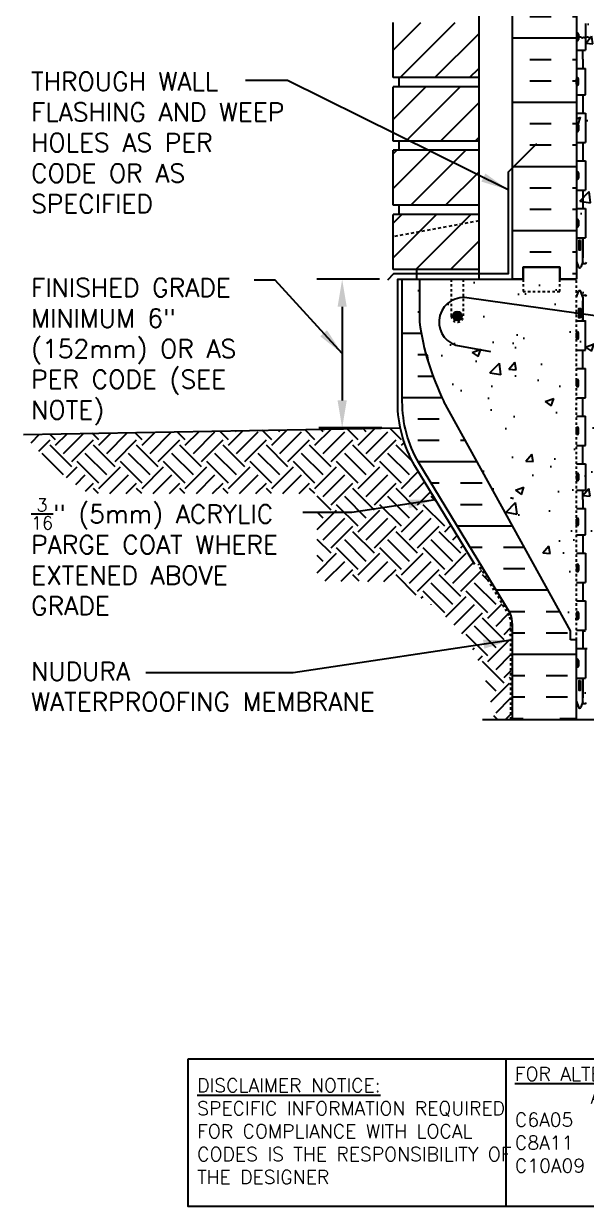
# Model space of a CAD drawing. Header units: inches. Extents: x 142.7 to 205, y -65.8 to 13.3.
# Drawn here: x 142.69 to 165.69, y -65.75 to -17.39 of the extents above; entities that cross this region are included whole.
import ezdxf

# ---------------------------------------------------------------- set-up
doc = ezdxf.new("R2010")
doc.units = ezdxf.units.IN
doc.header["$LTSCALE"] = 0.5
doc.header["$MEASUREMENT"] = 0
for name, pattern in [('DASHED2', [0.375, 0.25, -0.125]), ('DASHEDX2', [1.5, 1, -0.5]), ('HIDDEN2', [0.1875, 0.125, -0.0625])]:
    doc.linetypes.add(name, pattern=pattern)
for name, color, linetype in [('HATCH', 12, 'Continuous'), ('Hidden2', 12, 'HIDDEN2'), ('line25', 2, 'Continuous'), ('LINE3', 3, 'Continuous'), ('LINE50', 5, 'Continuous'), ('LINE9', 9, 'Continuous'), ('TEXT', 4, 'Continuous'), ('Web_Edge', 9, 'Continuous')]:
    doc.layers.add(name, color=color, linetype=linetype)
doc.styles.add('DIM', font='romans.shx', dxfattribs={"width": 0.7})
doc.styles.add('ROMANS', font='romans.shx', dxfattribs={"height": 1.125})
doc.styles.get("Standard").update_dxf_attribs({"font": 'romans.shx', "height": 1.125})
doc.dimstyles.new('ext_12', dxfattribs={"dimscale": 12, "dimtxt": 0.09375, "dimasz": 0.09375, "dimexe": 0.09375, "dimexo": 0.0625, "dimgap": 0.0625, "dimtad": 1, "dimdec": 1, "dimzin": 3, "dimdsep": 46, "dimlunit": 4, "dimtxsty": 'DIM', "dimcen": 0.09, "dimdle": 0.09375, "dimclrt": 4, "dimadec": 0, "dimazin": 0, "dimtfac": 1, "dimtdec": 1, "dimtmove": 2, "dimatfit": 3, "dimfxl": 0, "dimfrac": 2, "dimtolj": 1, "dimtzin": 0, "dimarcsym": 0})

msp = doc.modelspace()

# ---------------------------------------------------------------- hatches: boundary and pattern name
at = {"layer": 'HATCH'}
h = msp.add_hatch(dxfattribs=at)
h.set_pattern_fill('AR-CONC', color=256, scale=0.5, style=0)
edge = h.paths.add_edge_path()
edge.add_line((177.294, -9.842), (177.294, 8.158))
edge.add_line((177.294, 8.158), (170.106, 8.158))
edge.add_line((170.106, 8.158), (169.106, 7.158))
edge.add_line((169.106, 7.158), (169.106, 8.158))
edge.add_line((169.106, 8.158), (169.106, 9.158))
edge.add_line((169.106, 9.158), (168.106, 8.158))
edge.add_line((168.106, 8.158), (165.294, 8.158))
edge.add_line((165.294, 8.158), (165.294, -9.842))
edge.add_line((165.294, -9.842), (165.294, -17.977))
edge.add_spline(control_points=[(165.294, -17.977), (165.419, -18.041), (165.617, -18.142), (165.874, -17.856), (166.226, -18.15), (166.593, -17.878), (166.847, -18.15), (167.106, -17.956), (167.354, -18.167), (167.552, -18.027), (167.735, -18.011), (167.824, -18.135), (167.962, -18.172), (168.065, -18.048), (168.193, -17.998), (168.31, -17.963), (168.372, -17.987), (168.406, -18.029), (168.422, -18.084), (168.493, -18.11), (168.589, -18.134), (168.739, -18.142), (168.862, -18.067), (168.971, -18.059), (169.039, -18.047), (169.121, -18.063), (169.217, -18.109), (169.301, -18.147), (169.393, -18.153), (169.427, -18.063), (169.53, -18.045), (169.597, -17.984), (169.677, -17.992), (169.767, -17.989), (169.871, -17.993), (169.952, -18.031), (170.069, -18.095), (170.234, -18.108), (170.386, -18.041), (170.519, -17.965), (170.656, -17.947), (170.78, -17.941), (170.87, -17.968), (170.922, -18.054), (171.03, -18.121), (171.153, -18.158), (171.251, -18.149), (171.294, -18.145)], knot_values=[0, 0, 0, 0, 0.36882, 0.580962, 0.956064, 1.413946, 1.635694, 1.852394, 2.204033, 2.360582, 2.542219, 2.677797, 2.79395, 2.907785, 3.117226, 3.20968, 3.262351, 3.303115, 3.370216, 3.421138, 3.515057, 3.674522, 3.85319, 3.927977, 3.999794, 4.060692, 4.173001, 4.317056, 4.339836, 4.436406, 4.53825, 4.640095, 4.685656, 4.773056, 4.912503, 4.988734, 5.039656, 5.313971, 5.43662, 5.538465, 5.77077, 5.839112, 5.911139, 6.039898, 6.121993, 6.287819, 6.41534, 6.41534, 6.41534, 6.41534], degree=3, periodic=0)
edge.add_spline(control_points=[(171.294, -18.145), (171.336, -18.149), (171.434, -18.158), (171.558, -18.121), (171.666, -18.054), (171.717, -17.968), (171.807, -17.941), (171.931, -17.947), (172.068, -17.965), (172.201, -18.041), (172.354, -18.108), (172.518, -18.095), (172.636, -18.031), (172.717, -17.993), (172.821, -17.989), (172.91, -17.992), (172.991, -17.984), (173.058, -18.045), (173.161, -18.063), (173.194, -18.153), (173.253, -18.149), (173.277, -18.144), (173.294, -18.139)], knot_values=[4.266465, 4.266465, 4.266465, 4.266465, 4.393986, 4.559812, 4.641907, 4.770665, 4.842693, 4.911035, 5.14334, 5.245184, 5.367834, 5.642148, 5.693071, 5.769302, 5.908749, 5.996148, 6.04171, 6.143555, 6.245399, 6.341968, 6.364749, 6.41534, 6.41534, 6.41534, 6.41534], degree=3, periodic=0)
edge.add_spline(control_points=[(173.294, -18.139), (173.31, -18.144), (173.334, -18.149), (173.393, -18.153), (173.427, -18.063), (173.53, -18.045), (173.597, -17.984), (173.677, -17.992), (173.767, -17.989), (173.871, -17.993), (173.952, -18.031), (174.069, -18.095), (174.234, -18.108), (174.386, -18.041), (174.519, -17.965), (174.656, -17.947), (174.78, -17.941), (174.87, -17.968), (174.922, -18.054), (175.03, -18.121), (175.153, -18.158), (175.251, -18.149), (175.294, -18.145)], knot_values=[4.266465, 4.266465, 4.266465, 4.266465, 4.317056, 4.339836, 4.436406, 4.53825, 4.640095, 4.685656, 4.773056, 4.912503, 4.988734, 5.039656, 5.313971, 5.43662, 5.538465, 5.77077, 5.839112, 5.911139, 6.039898, 6.121993, 6.287819, 6.41534, 6.41534, 6.41534, 6.41534], degree=3, periodic=0)
edge.add_spline(control_points=[(175.294, -18.145), (175.336, -18.149), (175.434, -18.158), (175.558, -18.121), (175.666, -18.054), (175.717, -17.968), (175.807, -17.941), (175.931, -17.947), (176.068, -17.965), (176.201, -18.041), (176.354, -18.108), (176.518, -18.095), (176.636, -18.031), (176.717, -17.993), (176.821, -17.989), (176.91, -17.992), (176.991, -17.984), (177.058, -18.045), (177.161, -18.063), (177.194, -18.153), (177.253, -18.149), (177.277, -18.144), (177.294, -18.139)], knot_values=[4.266465, 4.266465, 4.266465, 4.266465, 4.393986, 4.559812, 4.641907, 4.770665, 4.842693, 4.911035, 5.14334, 5.245184, 5.367834, 5.642148, 5.693071, 5.769302, 5.908749, 5.996148, 6.04171, 6.143555, 6.245399, 6.341968, 6.364749, 6.41534, 6.41534, 6.41534, 6.41534], degree=3, periodic=0)
edge.add_line((177.294, -18.139), (177.294, -9.842))
h = msp.add_hatch(dxfattribs=at)
h.set_pattern_fill('ANSI31', color=256, scale=8, style=0)
h.set_pattern_definition([(45, (151.4923, -58.7168), (-0.707107, 0.707107), [])])
h.paths.add_polyline_path([(161.294, -25.192), (157.794, -25.192), (157.794, -27.442), (161.294, -27.442)])
h.paths.add_polyline_path([(161.294, -22.567), (157.794, -22.567), (157.794, -24.817), (161.294, -24.817)])
h.paths.add_polyline_path([(161.294, -19.972), (157.794, -19.972), (157.794, -22.192), (161.294, -22.192)])
h.paths.add_polyline_path([(161.294, -17.347), (157.794, -17.347), (157.794, -19.597), (161.294, -19.597)])
h.paths.add_polyline_path([(161.294, -14.747), (159.669, -14.747), (159.669, -14.722), (157.794, -14.722), (157.794, -16.972), (161.294, -16.972)])
h.paths.add_polyline_path([(161.294, -12.097), (157.794, -12.097), (157.794, -14.347), (161.294, -14.347)])
h.paths.add_polyline_path([(161.294, -9.472), (157.794, -9.472), (157.794, -11.722), (161.294, -11.722)])
h.paths.add_polyline_path([(161.294, -6.847), (157.794, -6.847), (157.794, -9.097), (161.294, -9.097)])
h.paths.add_polyline_path([(161.294, -4.247), (159.669, -4.247), (159.669, -4.222), (157.794, -4.222), (157.794, -6.472), (161.294, -6.472)])
h.paths.add_polyline_path([(161.294, -1.626), (157.794, -1.626), (157.794, -3.847), (161.294, -3.847)])
h.paths.add_polyline_path([(161.294, 0.999), (157.794, 0.999), (157.794, -1.251), (161.294, -1.251)])
h.paths.add_polyline_path([(161.294, 3.624), (157.794, 3.624), (157.794, 1.374), (161.294, 1.374)])
h.paths.add_polyline_path([(161.294, 6.224), (159.669, 6.224), (159.669, 6.249), (157.794, 6.249), (157.794, 3.999), (161.294, 3.999)])
h.paths.add_polyline_path([(161.294, 8.158), (157.794, 8.158), (157.794, 6.624), (161.294, 6.624)])
h = msp.add_hatch(dxfattribs=at)
h.set_pattern_fill('INSUL', color=256, scale=7, style=0)
h.set_pattern_definition([(0, (-2760.868, -424.8515), (0, 2.625), []), (0, (-2760.868, -423.9765), (0, 2.625), [0.875, -0.875]), (0, (-2760.868, -423.1015), (0, 2.625), [0.875, -0.875])])
h.paths.add_polyline_path([(162.669, -27.842), (163.106, -27.842), (163.106, -27.342), (164.606, -27.342), (164.606, -27.842), (165.294, -27.842), (165.294, -9.842), (164.606, -9.842), (164.606, -9.342), (163.106, -9.342), (163.106, -9.842), (162.669, -9.842)])
h = msp.add_hatch(dxfattribs=at)
h.set_pattern_fill('AR-CONC', color=256, scale=0.5, style=0)
edge = h.paths.add_edge_path()
edge.add_line((177.294, -23.842), (174.79, -23.842))
edge.add_arc((174.79, -23.342), 0.5, 180, 270, ccw=False)
edge.add_line((174.29, -23.342), (174.29, -21.842))
edge.add_line((174.29, -21.842), (174.79, -21.842))
edge.add_line((174.79, -21.842), (174.79, -23.242))
edge.add_arc((174.89, -23.242), 0.1, 180, 270)
edge.add_line((174.89, -23.342), (177.294, -23.342))
edge.add_line((177.294, -23.342), (177.294, -18.967))
edge.add_line((177.294, -18.967), (177.294, -18.139))
edge.add_spline(control_points=[(177.294, -18.139), (177.277, -18.144), (177.253, -18.149), (177.194, -18.153), (177.161, -18.063), (177.058, -18.045), (176.991, -17.984), (176.91, -17.992), (176.821, -17.989), (176.717, -17.993), (176.636, -18.031), (176.518, -18.095), (176.354, -18.108), (176.201, -18.041), (176.068, -17.965), (175.931, -17.947), (175.807, -17.941), (175.717, -17.968), (175.666, -18.054), (175.558, -18.121), (175.434, -18.158), (175.336, -18.149), (175.294, -18.145)], knot_values=[4.266465, 4.266465, 4.266465, 4.266465, 4.317056, 4.339836, 4.436406, 4.53825, 4.640095, 4.685656, 4.773056, 4.912503, 4.988734, 5.039656, 5.313971, 5.43662, 5.538465, 5.77077, 5.839112, 5.911139, 6.039898, 6.121993, 6.287819, 6.41534, 6.41534, 6.41534, 6.41534], degree=3, periodic=0)
edge.add_spline(control_points=[(175.294, -18.145), (175.251, -18.149), (175.153, -18.158), (175.03, -18.121), (174.922, -18.054), (174.87, -17.968), (174.78, -17.941), (174.656, -17.947), (174.519, -17.965), (174.386, -18.041), (174.234, -18.108), (174.069, -18.095), (173.952, -18.031), (173.871, -17.993), (173.767, -17.989), (173.677, -17.992), (173.597, -17.984), (173.53, -18.045), (173.427, -18.063), (173.393, -18.153), (173.334, -18.149), (173.31, -18.144), (173.294, -18.139)], knot_values=[4.266465, 4.266465, 4.266465, 4.266465, 4.393986, 4.559812, 4.641907, 4.770665, 4.842693, 4.911035, 5.14334, 5.245184, 5.367834, 5.642148, 5.693071, 5.769302, 5.908749, 5.996148, 6.04171, 6.143555, 6.245399, 6.341968, 6.364749, 6.41534, 6.41534, 6.41534, 6.41534], degree=3, periodic=0)
edge.add_spline(control_points=[(173.294, -18.139), (173.277, -18.144), (173.253, -18.149), (173.194, -18.153), (173.161, -18.063), (173.058, -18.045), (172.991, -17.984), (172.91, -17.992), (172.821, -17.989), (172.717, -17.993), (172.636, -18.031), (172.518, -18.095), (172.354, -18.108), (172.201, -18.041), (172.068, -17.965), (171.931, -17.947), (171.807, -17.941), (171.717, -17.968), (171.666, -18.054), (171.558, -18.121), (171.434, -18.158), (171.336, -18.149), (171.294, -18.145)], knot_values=[4.266465, 4.266465, 4.266465, 4.266465, 4.317056, 4.339836, 4.436406, 4.53825, 4.640095, 4.685656, 4.773056, 4.912503, 4.988734, 5.039656, 5.313971, 5.43662, 5.538465, 5.77077, 5.839112, 5.911139, 6.039898, 6.121993, 6.287819, 6.41534, 6.41534, 6.41534, 6.41534], degree=3, periodic=0)
edge.add_spline(control_points=[(171.294, -18.145), (171.251, -18.149), (171.153, -18.158), (171.03, -18.121), (170.922, -18.054), (170.87, -17.968), (170.78, -17.941), (170.656, -17.947), (170.519, -17.965), (170.386, -18.041), (170.234, -18.108), (170.069, -18.095), (169.952, -18.031), (169.871, -17.993), (169.767, -17.989), (169.677, -17.992), (169.597, -17.984), (169.53, -18.045), (169.427, -18.063), (169.393, -18.153), (169.301, -18.147), (169.217, -18.109), (169.121, -18.063), (169.039, -18.047), (168.971, -18.059), (168.862, -18.067), (168.739, -18.142), (168.589, -18.134), (168.493, -18.11), (168.422, -18.084), (168.406, -18.029), (168.372, -17.987), (168.31, -17.963), (168.193, -17.998), (168.065, -18.048), (167.962, -18.172), (167.824, -18.135), (167.735, -18.011), (167.552, -18.027), (167.354, -18.167), (167.106, -17.956), (166.847, -18.15), (166.593, -17.878), (166.226, -18.15), (165.874, -17.856), (165.617, -18.142), (165.419, -18.041), (165.294, -17.977)], knot_values=[0, 0, 0, 0, 0.127521, 0.293347, 0.375442, 0.5042, 0.576228, 0.64457, 0.876875, 0.97872, 1.101369, 1.375684, 1.426606, 1.502837, 1.642284, 1.729684, 1.775245, 1.87709, 1.978934, 2.075503, 2.098284, 2.242339, 2.354648, 2.415546, 2.487363, 2.56215, 2.740817, 2.900283, 2.994201, 3.045124, 3.112225, 3.152989, 3.20566, 3.298114, 3.507555, 3.62139, 3.737542, 3.87312, 4.054757, 4.211307, 4.562946, 4.779646, 5.001394, 5.459275, 5.834378, 6.04652, 6.41534, 6.41534, 6.41534, 6.41534], degree=3, periodic=0)
edge.add_line((165.294, -17.977), (165.294, -27.842))
edge.add_line((165.294, -27.842), (165.294, -42.592))
edge.add_line((165.294, -42.592), (165.294, -45.842))
edge.add_line((165.294, -45.842), (170.203, -45.842))
edge.add_line((170.203, -45.842), (171.203, -44.842))
edge.add_line((171.203, -44.842), (171.203, -45.842))
edge.add_line((171.203, -45.842), (171.203, -46.842))
edge.add_line((171.203, -46.842), (172.203, -45.842))
edge.add_line((172.203, -45.842), (177.294, -45.842))
edge.add_line((177.294, -45.842), (177.294, -33.467))
edge.add_line((177.294, -33.467), (177.294, -29.092))
edge.add_line((177.294, -29.092), (174.89, -29.092))
edge.add_arc((174.89, -29.192), 0.1, 90, 180)
edge.add_line((174.79, -29.192), (174.79, -30.592))
edge.add_line((174.79, -30.592), (174.29, -30.592))
edge.add_line((174.29, -30.592), (174.29, -29.092))
edge.add_arc((174.79, -29.092), 0.5, 90, 180, ccw=False)
edge.add_line((174.79, -28.592), (177.294, -28.592))
edge.add_line((177.294, -28.592), (177.294, -23.842))
h = msp.add_hatch(dxfattribs=at)
h.set_pattern_fill('INSUL', color=256, scale=7, style=0)
h.set_pattern_definition([(0, (-2837.197, -468.4243), (0, 2.625), []), (0, (-2837.197, -467.5493), (0, 2.625), [0.875, -0.875]), (0, (-2837.197, -466.6743), (0, 2.625), [0.875, -0.875])])
h.paths.add_polyline_path([(159.869, -32.842, -0.079579), (158.869, -29.592), (158.869, -27.842), (158.169, -27.842), (158.169, -32.842, 0.131652), (158.839, -35.342), (162.577, -41.492, -0.10438), (162.669, -41.967), (162.669, -45.842), (163.106, -45.842), (163.106, -45.342), (164.606, -45.342), (164.606, -45.842), (165.294, -45.842), (165.294, -42.592), (165.044, -42.592), (165.044, -42.217)])
h = msp.add_hatch(dxfattribs=at)
h.set_pattern_fill('AR-CONC', color=256, scale=0.5, style=0)
h.set_pattern_definition([(50, (-2837.197, -468.4243), (3.586301, -0.3137607), [0.375, -4.125]), (355, (-2837.197, -468.4243), (-0.6937567, 3.7609607), [0.3, -3.3]), (100.4514, (-2836.8982, -468.4504), (2.892547, 3.4471977), [0.318701, -3.5057106]), (46.1842, (-2837.197, -467.4243), (5.336205, -0.827595), [0.5625, -6.1875]), (96.6356, (-2836.7524, -467.493), (4.6733135, 4.870589), [0.478051, -5.258565]), (351.1842, (-2837.197, -467.4243), (4.67331, 4.870593), [0.45, -4.95]), (21, (-2836.697, -467.6743), (2.9845353, -2.0130945), [0.375, -4.125]), (326, (-2836.697, -467.6743), (1.2165767, 3.6257502), [0.3, -3.3]), (71.4514, (-2836.4484, -467.842), (4.201113, 1.6126525), [0.318701, -3.5057106]), (37.5, (-2837.1971, -468.4243), (0.0607993, 1.66446927), [0, -3.26, 0, -3.35, 0, -3.3125]), (7.5, (-2837.1971, -468.4243), (1.3153477, 1.9720586), [0, -1.91, 0, -3.185, 0, -1.2625]), (327.5, (-2838.3121, -468.4243), (2.6691122, -0.11277436), [0, -1.25, 0, -3.9, 0, -5.175]), (317.5, (-2838.812, -468.4243), (2.9159308, 0.500525), [0, -1.625, 0, -2.59, 0, -3.675])])
h.paths.add_polyline_path([(165.044, -42.217), (165.044, -42.592), (165.294, -42.592), (165.294, -27.842), (160.669, -27.842), (160.669, -29.342, -1), (160.169, -29.342), (160.169, -27.842), (158.869, -27.842), (158.869, -29.592, 0.079579), (159.869, -32.842)])
h = msp.add_hatch(dxfattribs=at)
h.set_pattern_fill('EARTH', color=256, scale=5, angle=45, style=0)
h.set_pattern_definition([(45, (75.7109, 3.5981), (1e-16, 1.767767), [1.25, -1.25]), (45, (75.3795, 3.9295), (1e-16, 1.767767), [1.25, -1.25]), (45, (75.048, 4.261), (1e-16, 1.767767), [1.25, -1.25]), (135, (75.048, 4.482), (-1.767767, 2e-16), [1.25, -1.25]), (135, (75.3795, 4.8134), (-1.767767, 2e-16), [1.25, -1.25]), (135, (75.7109, 5.1449), (-1.767767, 2e-16), [1.25, -1.25])])
edge = h.paths.add_edge_path()
edge.add_line((154.69, -36.605), (154.69, -40.176))
edge.add_line((154.69, -40.176), (157.68, -40.207))
edge.add_line((157.68, -40.207), (157.767, -40.247))
edge.add_line((157.767, -40.247), (157.853, -40.288))
edge.add_line((157.853, -40.288), (157.939, -40.329))
edge.add_line((157.939, -40.329), (158.024, -40.37))
edge.add_line((158.024, -40.37), (158.108, -40.412))
edge.add_line((158.108, -40.412), (158.191, -40.455))
edge.add_line((158.191, -40.455), (158.274, -40.498))
edge.add_line((158.274, -40.498), (158.357, -40.542))
edge.add_line((158.357, -40.542), (158.438, -40.586))
edge.add_line((158.438, -40.586), (158.519, -40.631))
edge.add_line((158.519, -40.631), (158.6, -40.677))
edge.add_line((158.6, -40.677), (158.679, -40.723))
edge.add_line((158.679, -40.723), (158.758, -40.77))
edge.add_line((158.758, -40.77), (158.836, -40.818))
edge.add_line((158.836, -40.818), (158.914, -40.866))
edge.add_line((158.914, -40.866), (158.99, -40.914))
edge.add_line((158.99, -40.914), (159.066, -40.964))
edge.add_line((159.066, -40.964), (159.141, -41.014))
edge.add_line((159.141, -41.014), (159.215, -41.064))
edge.add_line((159.215, -41.064), (159.289, -41.116))
edge.add_line((159.289, -41.116), (159.361, -41.168))
edge.add_line((159.361, -41.168), (159.433, -41.22))
edge.add_line((159.433, -41.22), (159.504, -41.273))
edge.add_line((159.504, -41.273), (159.574, -41.327))
edge.add_line((159.574, -41.327), (159.644, -41.382))
edge.add_line((159.644, -41.382), (159.712, -41.438))
edge.add_line((159.712, -41.438), (159.779, -41.494))
edge.add_line((159.779, -41.494), (159.846, -41.55))
edge.add_line((159.846, -41.55), (159.912, -41.608))
edge.add_line((159.912, -41.608), (159.976, -41.666))
edge.add_line((159.976, -41.666), (160.04, -41.725))
edge.add_line((160.04, -41.725), (160.103, -41.785))
edge.add_line((160.103, -41.785), (160.165, -41.845))
edge.add_line((160.165, -41.845), (160.225, -41.907))
edge.add_line((160.225, -41.907), (160.285, -41.969))
edge.add_line((160.285, -41.969), (160.344, -42.031))
edge.add_line((160.344, -42.031), (160.402, -42.095))
edge.add_line((160.402, -42.095), (160.459, -42.159))
edge.add_line((160.459, -42.159), (160.515, -42.224))
edge.add_line((160.515, -42.224), (160.569, -42.29))
edge.add_line((160.569, -42.29), (160.623, -42.357))
edge.add_line((160.623, -42.357), (160.676, -42.424))
edge.add_line((160.676, -42.424), (160.727, -42.493))
edge.add_line((160.727, -42.493), (160.777, -42.562))
edge.add_line((160.777, -42.562), (160.827, -42.632))
edge.add_line((160.827, -42.632), (160.875, -42.703))
edge.add_line((160.875, -42.703), (160.922, -42.774))
edge.add_line((160.922, -42.774), (160.968, -42.847))
edge.add_line((160.968, -42.847), (161.012, -42.92))
edge.add_line((161.012, -42.92), (161.056, -42.994))
edge.add_line((161.056, -42.994), (161.098, -43.069))
edge.add_line((161.098, -43.069), (161.139, -43.145))
edge.add_line((161.139, -43.145), (161.179, -43.222))
edge.add_line((161.179, -43.222), (161.218, -43.3))
edge.add_line((161.218, -43.3), (161.255, -43.378))
edge.add_line((161.255, -43.378), (161.291, -43.458))
edge.add_line((161.291, -43.458), (161.326, -43.538))
edge.add_line((161.326, -43.538), (161.36, -43.62))
edge.add_line((161.36, -43.62), (161.392, -43.702))
edge.add_line((161.392, -43.702), (161.423, -43.785))
edge.add_line((161.423, -43.785), (161.454, -43.868))
edge.add_line((161.454, -43.868), (161.483, -43.953))
edge.add_line((161.483, -43.953), (161.511, -44.038))
edge.add_line((161.511, -44.038), (161.538, -44.124))
edge.add_line((161.538, -44.124), (161.564, -44.211))
edge.add_line((161.564, -44.211), (161.59, -44.298))
edge.add_line((161.59, -44.298), (161.614, -44.386))
edge.add_line((161.614, -44.386), (161.638, -44.474))
edge.add_line((161.638, -44.474), (161.661, -44.563))
edge.add_line((161.661, -44.563), (161.684, -44.652))
edge.add_line((161.684, -44.652), (161.706, -44.742))
edge.add_line((161.706, -44.742), (161.727, -44.832))
edge.add_line((161.727, -44.832), (161.748, -44.923))
edge.add_line((161.748, -44.923), (161.768, -45.014))
edge.add_line((161.768, -45.014), (161.788, -45.105))
edge.add_line((161.788, -45.105), (161.807, -45.197))
edge.add_line((161.807, -45.197), (161.826, -45.288))
edge.add_line((161.826, -45.288), (161.845, -45.38))
edge.add_line((161.845, -45.38), (161.864, -45.472))
edge.add_line((161.864, -45.472), (161.882, -45.565))
edge.add_line((161.882, -45.565), (161.9, -45.657))
edge.add_line((161.9, -45.657), (161.918, -45.75))
edge.add_line((161.918, -45.75), (161.937, -45.842))
edge.add_line((161.937, -45.842), (162.608, -45.842))
edge.add_line((162.608, -45.842), (162.608, -41.959))
edge.add_arc((161.656, -41.942), 0.952, 358.9548, 381.9741)
edge.add_line((162.539, -41.586), (161.271, -39.5))
edge.add_line((161.271, -39.5), (161.128, -39.5))
edge.add_line((161.128, -39.5), (158.677, -35.467))
edge.add_arc((163.169, -32.872), 5.188, 191.6439, 210.0236, ccw=False)
edge.add_line((158.088, -33.919), (142.688, -34.188))
edge.add_line((142.688, -34.188), (142.75, -34.257))
edge.add_line((142.75, -34.257), (142.813, -34.326))
edge.add_line((142.813, -34.326), (142.875, -34.395))
edge.add_line((142.875, -34.395), (142.937, -34.464))
edge.add_line((142.937, -34.464), (143, -34.533))
edge.add_line((143, -34.533), (143.063, -34.602))
edge.add_line((143.063, -34.602), (143.125, -34.671))
edge.add_line((143.125, -34.671), (143.188, -34.739))
edge.add_line((143.188, -34.739), (143.251, -34.807))
edge.add_line((143.251, -34.807), (143.314, -34.875))
edge.add_line((143.314, -34.875), (143.378, -34.942))
edge.add_line((143.378, -34.942), (143.441, -35.009))
edge.add_line((143.441, -35.009), (143.505, -35.076))
edge.add_line((143.505, -35.076), (143.569, -35.142))
edge.add_line((143.569, -35.142), (143.633, -35.207))
edge.add_line((143.633, -35.207), (143.698, -35.272))
edge.add_line((143.698, -35.272), (143.763, -35.337))
edge.add_line((143.763, -35.337), (143.828, -35.401))
edge.add_line((143.828, -35.401), (143.894, -35.464))
edge.add_line((143.894, -35.464), (143.959, -35.527))
edge.add_line((143.959, -35.527), (144.026, -35.589))
edge.add_line((144.026, -35.589), (144.092, -35.65))
edge.add_line((144.092, -35.65), (144.159, -35.71))
edge.add_line((144.159, -35.71), (144.227, -35.77))
edge.add_line((144.227, -35.77), (144.295, -35.829))
edge.add_line((144.295, -35.829), (144.363, -35.887))
edge.add_line((144.363, -35.887), (144.432, -35.944))
edge.add_line((144.432, -35.944), (144.501, -36))
edge.add_line((144.501, -36), (144.571, -36.055))
edge.add_line((144.571, -36.055), (144.641, -36.109))
edge.add_line((144.641, -36.109), (144.712, -36.162))
edge.add_line((144.712, -36.162), (144.784, -36.214))
edge.add_line((144.784, -36.214), (144.855, -36.266))
edge.add_line((144.855, -36.266), (144.928, -36.316))
edge.add_line((144.928, -36.316), (145.001, -36.366))
edge.add_line((145.001, -36.366), (145.074, -36.414))
edge.add_line((145.074, -36.414), (145.148, -36.462))
edge.add_line((145.148, -36.462), (145.222, -36.509))
edge.add_line((145.222, -36.509), (145.297, -36.555))
edge.add_line((145.297, -36.555), (145.372, -36.6))
edge.add_line((145.372, -36.6), (145.38, -36.605))
edge.add_line((145.38, -36.605), (154.69, -36.605))
at = {"layer": 'LINE3'}
msp.add_hatch(color=256, dxfattribs=at).paths.add_polyline_path([(160.231, -29.342, 1), (160.606, -29.342, 1)])

# ---------------------------------------------------------------- linework, layer by layer
at = {"layer": 'HATCH'}
msp.add_lwpolyline([(165.294, -17.977, -0.520567), (165.525, -17.977, -0.520567), (165.645, -17.977, -0.520567), (165.829, -17.977, -0.520567)], format="xyb", dxfattribs=at)
at = {"layer": 'Hidden2', "color": 9}
for p, q in [((158.869, -27.842), (160.169, -27.842)), ((160.669, -27.842), (162.669, -27.842))]:
    msp.add_line(p, q, dxfattribs=at)
at = {"layer": 'Hidden2'}
for p, q in [((158.869, -27.842), (160.169, -27.842)), ((160.169, -27.842), (160.169, -29.342)), ((160.669, -27.842), (162.669, -27.842)), ((160.669, -29.342), (160.669, -27.842)), ((165.294, -42.592), (165.294, -27.842)), ((165.294, -42.592), (165.294, -27.842))]:
    msp.add_line(p, q, dxfattribs=at)
msp.add_lwpolyline([(162.669, -27.842), (163.106, -27.842), (163.106, -27.342), (164.606, -27.342), (164.606, -27.842), (165.294, -27.842)], dxfattribs=at)
msp.add_arc((160.419, -29.342), 0.25, 180, 0, dxfattribs=at)
at = {"layer": 'line25'}
for p, q in [((161.294, -4.222), (161.294, -27.817)), ((165.294, -9.842), (165.294, -27.842)), ((157.794, -19.597), (157.794, -17.347)), ((165.659, -17.387), (165.659, -18.467)), ((165.294, -17.817), (165.294, -18.037)), ((165.294, -17.872), (165.294, -17.872)), ((165.334, -17.777), (165.334, -17.777)), ((165.374, -17.817), (165.374, -18.037)), ((165.294, -17.982), (165.294, -17.982)), ((165.334, -18.077), (165.334, -18.077)), ((165.294, -18.467), (165.659, -18.467)), ((165.294, -19.217), (165.659, -19.217)), ((165.659, -20.297), (165.659, -19.217)), ((161.294, -19.597), (157.794, -19.597)), ((158.044, -19.972), (158.044, -19.597)), ((165.294, -19.867), (165.294, -19.647)), ((165.294, -19.702), (165.294, -19.702)), ((165.294, -19.812), (165.294, -19.812)), ((165.334, -19.607), (165.334, -19.607)), ((165.374, -19.867), (165.374, -19.647)), ((161.294, -19.972), (157.794, -19.972)), ((157.794, -22.192), (157.794, -19.972)), ((165.294, -20.297), (165.659, -20.297)), ((165.334, -19.907), (165.334, -19.907)), ((165.294, -21.047), (165.659, -21.047)), ((165.659, -21.047), (165.659, -22.247)), ((165.294, -21.537), (165.294, -21.757)), ((165.294, -21.592), (165.294, -21.592)), ((165.294, -21.702), (165.294, -21.702)), ((165.334, -21.497), (165.334, -21.497)), ((165.374, -21.537), (165.374, -21.757)), ((161.294, -22.192), (157.794, -22.192)), ((158.044, -22.567), (158.044, -22.192)), ((165.294, -22.247), (165.659, -22.247)), ((165.334, -21.797), (165.334, -21.797)), ((161.294, -22.567), (157.794, -22.567)), ((157.794, -24.817), (157.794, -22.567)), ((165.294, -22.997), (165.659, -22.997)), ((165.659, -22.997), (165.659, -24.197)), ((165.294, -23.487), (165.294, -23.707)), ((165.294, -23.542), (165.294, -23.542)), ((165.294, -23.652), (165.294, -23.652)), ((165.374, -23.487), (165.374, -23.707)), ((165.334, -23.747), (165.334, -23.747)), ((165.294, -24.197), (165.659, -24.197)), ((161.294, -24.817), (157.794, -24.817)), ((158.044, -25.192), (158.044, -24.817)), ((165.294, -24.947), (165.659, -24.947)), ((165.659, -24.947), (165.659, -26.147)), ((161.294, -25.192), (157.794, -25.192)), ((157.794, -27.442), (157.794, -25.192)), ((165.294, -25.437), (165.294, -25.657)), ((165.294, -25.492), (165.294, -25.492)), ((165.294, -25.602), (165.294, -25.602)), ((165.334, -25.397), (165.334, -25.397)), ((165.374, -25.437), (165.374, -25.657)), ((165.334, -25.697), (165.334, -25.697)), ((165.294, -26.147), (165.659, -26.147)), ((161.294, -27.442), (157.794, -27.442)), ((158.744, -27.442), (158.744, -27.817)), ((158.869, -27.842), (158.869, -29.592)), ((165.294, -29.537), (165.659, -29.537)), ((165.659, -30.737), (165.659, -29.537)), ((165.294, -30.247), (165.294, -30.027)), ((165.294, -30.082), (165.294, -30.082)), ((165.294, -30.192), (165.294, -30.192)), ((165.334, -29.987), (165.334, -29.987)), ((165.334, -30.287), (165.334, -30.287)), ((165.374, -30.247), (165.374, -30.027)), ((165.294, -30.737), (165.659, -30.737)), ((165.294, -31.487), (165.659, -31.487)), ((165.659, -32.687), (165.659, -31.487)), ((165.294, -32.197), (165.294, -31.977)), ((165.294, -32.032), (165.294, -32.032)), ((165.294, -32.142), (165.294, -32.142)), ((165.334, -31.937), (165.334, -31.937)), ((165.334, -32.237), (165.334, -32.237)), ((165.374, -32.197), (165.374, -31.977)), ((165.044, -42.217), (159.869, -32.842)), ((165.294, -32.687), (165.659, -32.687)), ((165.294, -33.437), (165.659, -33.437)), ((165.659, -34.637), (165.659, -33.437)), ((165.294, -34.147), (165.294, -33.927)), ((165.294, -33.982), (165.294, -33.982)), ((165.294, -34.092), (165.294, -34.092)), ((165.334, -33.887), (165.334, -33.887)), ((165.334, -34.187), (165.334, -34.187)), ((165.374, -34.147), (165.374, -33.927)), ((165.294, -34.637), (165.659, -34.637)), ((165.294, -35.387), (165.659, -35.387)), ((165.334, -35.777), (165.334, -35.777)), ((165.659, -35.387), (165.659, -36.467)), ((165.294, -35.817), (165.294, -36.037)), ((165.294, -35.872), (165.294, -35.872)), ((165.294, -35.982), (165.294, -35.982)), ((165.334, -36.077), (165.334, -36.077)), ((165.374, -35.817), (165.374, -36.037)), ((165.294, -36.467), (165.659, -36.467)), ((165.294, -37.217), (165.659, -37.217)), ((165.659, -38.297), (165.659, -37.217)), ((165.294, -37.867), (165.294, -37.647)), ((165.294, -37.702), (165.294, -37.702)), ((165.334, -37.607), (165.334, -37.607)), ((165.374, -37.867), (165.374, -37.647)), ((165.294, -37.812), (165.294, -37.812)), ((165.334, -37.907), (165.334, -37.907)), ((165.294, -38.297), (165.659, -38.297)), ((165.294, -39.047), (165.659, -39.047)), ((165.659, -39.047), (165.659, -40.247)), ((165.294, -39.537), (165.294, -39.757)), ((165.294, -39.592), (165.294, -39.592)), ((165.334, -39.497), (165.334, -39.497)), ((165.374, -39.537), (165.374, -39.757)), ((165.294, -39.702), (165.294, -39.702)), ((165.334, -39.797), (165.334, -39.797)), ((165.294, -40.247), (165.659, -40.247)), ((165.294, -40.997), (165.659, -40.997)), ((165.659, -40.997), (165.659, -42.197)), ((165.294, -41.487), (165.294, -41.707)), ((165.294, -41.542), (165.294, -41.542)), ((165.374, -41.487), (165.374, -41.707)), ((165.294, -41.652), (165.294, -41.652)), ((165.334, -41.747), (165.334, -41.747)), ((165.044, -42.592), (165.044, -42.217)), ((165.294, -42.197), (165.659, -42.197)), ((165.294, -42.592), (165.044, -42.592)), ((165.294, -45.842), (165.294, -42.592)), ((165.294, -42.947), (165.659, -42.947)), ((165.659, -42.947), (165.659, -44.147)), ((165.294, -43.437), (165.294, -43.657)), ((165.294, -43.492), (165.294, -43.492)), ((165.334, -43.397), (165.334, -43.397)), ((165.374, -43.437), (165.374, -43.657)), ((165.294, -43.602), (165.294, -43.602)), ((165.334, -43.697), (165.334, -43.697)), ((165.294, -44.147), (165.659, -44.147))]:
    msp.add_line(p, q, dxfattribs=at)
for centre, radius, start, end in [((165.334, -17.817), 0.04, 90, 180), ((165.334, -17.817), 0.04, 0, 90), ((165.334, -18.037), 0.04, 180, 270), ((165.334, -18.037), 0.04, 270, 0), ((165.334, -19.647), 0.04, 90, 180), ((165.334, -19.647), 0.04, 360, 90), ((165.334, -19.867), 0.04, 180, 270), ((165.334, -19.867), 0.04, 270, 0), ((165.334, -21.537), 0.04, 90, 180), ((165.334, -21.757), 0.04, 180, 270), ((165.334, -21.537), 0.04, 0, 90), ((165.334, -21.757), 0.04, 270, 0), ((165.334, -23.487), 0.04, 90, 180), ((165.334, -23.487), 0.04, 0, 90), ((165.334, -23.707), 0.04, 180, 270), ((165.334, -23.707), 0.04, 270, 0), ((165.334, -25.437), 0.04, 90, 180), ((165.334, -25.437), 0.04, 0, 90), ((165.334, -25.657), 0.04, 180, 270), ((165.334, -25.657), 0.04, 270, 0), ((169.514, -28.095), 10.75, 188.0028, 206.2026), ((165.334, -30.027), 0.04, 90, 180), ((165.334, -30.247), 0.04, 180, 270), ((165.334, -30.027), 0.04, 360, 90), ((165.334, -30.247), 0.04, 270, 0), ((165.334, -31.977), 0.04, 90, 180), ((165.334, -32.197), 0.04, 180, 270), ((165.334, -31.977), 0.04, 360, 90), ((165.334, -32.197), 0.04, 270, 0), ((165.334, -33.927), 0.04, 90, 180), ((165.334, -34.147), 0.04, 180, 270), ((165.334, -33.927), 0.04, 360, 90), ((165.334, -34.147), 0.04, 270, 0), ((165.334, -35.817), 0.04, 90, 180), ((165.334, -35.817), 0.04, 0, 90), ((165.334, -36.037), 0.04, 180, 270), ((165.334, -36.037), 0.04, 270, 0), ((165.334, -37.647), 0.04, 90, 180), ((165.334, -37.647), 0.04, 360, 90), ((165.334, -37.867), 0.04, 180, 270), ((165.334, -37.867), 0.04, 270, 0), ((165.334, -39.537), 0.04, 90, 180), ((165.334, -39.537), 0.04, 0, 90), ((165.334, -39.757), 0.04, 180, 270), ((165.334, -39.757), 0.04, 270, 0), ((165.334, -41.487), 0.04, 90, 180), ((165.334, -41.487), 0.04, 0, 90), ((165.334, -41.707), 0.04, 180, 270), ((165.334, -41.707), 0.04, 270, 0), ((165.334, -43.437), 0.04, 90, 180), ((165.334, -43.437), 0.04, 0, 90), ((165.334, -43.657), 0.04, 180, 270), ((165.334, -43.657), 0.04, 270, 0)]:
    msp.add_arc(centre, radius, start, end, dxfattribs=at)
at = {"layer": 'LINE3'}
for p, q in [((174.424, -30.517), (160.901, -28.619)), ((160.354, -30.541), (161.773, -30.795))]:
    msp.add_line(p, q, dxfattribs=at)
msp.add_circle((160.419, -29.342), 0.188, dxfattribs=at)
msp.add_arc((160.669, -29.592), 1, 76.5845, 251.653, dxfattribs=at)
at = {"layer": 'LINE50'}
for p, q in [((162.669, -27.842), (162.669, -9.842)), ((142.688, -34.188), (158.088, -33.919))]:
    msp.add_line(p, q, dxfattribs=at)
for points in [[(165.294, -27.842), (164.606, -27.842), (164.606, -27.342), (163.106, -27.342), (163.106, -27.842), (162.669, -27.842)], [(162.669, -27.842), (163.106, -27.842), (163.106, -27.342), (164.606, -27.342), (164.606, -27.842), (165.294, -27.842)]]:
    msp.add_lwpolyline(points, dxfattribs=at)
msp.add_lwpolyline([(162.669, -45.842), (162.669, -41.967, 0.10438), (162.577, -41.492), (158.839, -35.342, -0.131652), (158.169, -32.842), (158.169, -27.842), (158.869, -27.842)], format="xyb", dxfattribs=at)
at = {"layer": 'LINE9'}
for p, q in [((162.494, -23.467), (163.669, -22.293)), ((161.446, -45.842), (170.203, -45.842))]:
    msp.add_line(p, q, dxfattribs=at)
at = {"layer": 'LINE9', "linetype": 'DASHED2'}
msp.add_line((161.294, -25.451), (157.794, -26.099), dxfattribs=at)
at = {"layer": 'LINE9'}
msp.add_lwpolyline([(162.494, -23.467), (162.494, -27.617), (157.807, -27.617), (157.568, -27.877)], dxfattribs=at)
msp.add_lwpolyline([(161.128, -39.5), (158.677, -35.467, -0.131757), (157.981, -32.872), (157.981, -27.842), (162.669, -27.842)], format="xyb", dxfattribs=at)
at = {"layer": 'LINE9', "color": 8, "linetype": 'DASHED2', "ltscale": 0.15}
msp.add_lwpolyline([(163.106, -27.842), (163.106, -27.842), (163.106, -28.342), (164.606, -28.342), (164.606, -27.842), (164.606, -27.842)], dxfattribs=at)
at = {"layer": 'LINE9', "linetype": 'DASHEDX2', "ltscale": 0.1}
msp.add_lwpolyline([(162.608, -45.842), (162.608, -41.959, 0.10078), (162.539, -41.586), (161.271, -39.5)], format="xyb", dxfattribs=at)
at = {"layer": 'TEXT'}
for p, q in [((157.231, -27.842), (154.672, -27.842)), ((155.71, -28.967), (155.71, -32.794)), ((157.338, -33.919), (154.752, -33.919))]:
    msp.add_line(p, q, dxfattribs=at)
msp.add_lwpolyline([(149.416, -59.714), (162.399, -59.714), (162.399, -65.752), (149.416, -65.752)], close=True, dxfattribs=at)
msp.add_lwpolyline([(162.399, -59.714), (180.06, -59.714), (180.06, -65.752), (162.399, -65.752)], dxfattribs=at)
for points in [[(155.523, -28.967), (155.898, -28.967), (155.71, -27.842)], [(155.523, -32.794), (155.898, -32.794), (155.71, -33.919)]]:
    msp.add_solid(points, dxfattribs=at)
at = {"layer": 'Web_Edge'}
for p, q in [((165.544, -27.113), (165.544, -26.147)), ((165.294, -27.113), (165.369, -27.343)), ((165.544, -27.113), (165.469, -27.343)), ((165.518, -27.193), (165.644, -27.193)), ((165.294, -28.571), (165.369, -28.341)), ((165.544, -28.571), (165.469, -28.341)), ((165.518, -28.491), (165.644, -28.491)), ((165.544, -28.571), (165.544, -29.537)), ((165.544, -45.113), (165.544, -44.147)), ((165.294, -45.113), (165.369, -45.343)), ((165.544, -45.113), (165.469, -45.343)), ((165.518, -45.193), (165.644, -45.193))]:
    msp.add_line(p, q, dxfattribs=at)
for points in [[(165.544, -18.842), (165.544, -18.467)], [(165.544, -18.842), (165.544, -19.217)], [(165.544, -20.297), (165.544, -21.047)], [(165.544, -22.247), (165.544, -22.997)], [(165.544, -24.197), (165.544, -24.947)], [(165.544, -26.147), (165.544, -26.963)], [(165.544, -29.537), (165.544, -28.721)], [(165.544, -31.487), (165.544, -30.737)], [(165.544, -33.437), (165.544, -32.687)], [(165.544, -35.387), (165.544, -34.637)], [(165.544, -36.842), (165.544, -36.467)], [(165.544, -36.842), (165.544, -37.217)], [(165.544, -38.297), (165.544, -39.047)], [(165.544, -40.247), (165.544, -40.997)], [(165.544, -42.197), (165.544, -42.947)], [(165.544, -44.147), (165.544, -44.963)]]:
    msp.add_lwpolyline(points, dxfattribs=at)
for points in [[(165.454, -26.263), (165.384, -26.263), (165.384, -26.643), (165.454, -26.643)], [(165.454, -29.421), (165.384, -29.421), (165.384, -29.041), (165.454, -29.041)], [(165.454, -44.263), (165.384, -44.263), (165.384, -44.643), (165.454, -44.643)]]:
    msp.add_lwpolyline(points, close=True, dxfattribs=at)
for centre, radius, start, end in [((165.419, -27.317), 0.0567, 208.0725, 331.9275), ((165.644, -27.143), 0.05, 270, 0), ((165.419, -28.367), 0.0567, 28.0725, 151.9275), ((165.644, -28.541), 0.05, 0, 90), ((165.419, -45.317), 0.0567, 208.0725, 331.9275), ((165.644, -45.143), 0.05, 270, 0)]:
    msp.add_arc(centre, radius, start, end, dxfattribs=at)

# ---------------------------------------------------------------- texts
at = {"layer": 'TEXT', "char_height": 0.75, "attachment_point": 4, "style": 'ROMANS'}
for s, insert, width in [('THROUGH WALL FLASHING AND WEEP HOLES AS PER CODE OR AS SPECIFIED', (142.99, -22.254), 11.43486), ('FINISHED GRADE MINIMUM 6" (152mm) OR AS PER CODE (SEE NOTE)', (142.99, -30.808), 10.75183), ('\\A1;{\\H0.7x;\\S3/16;}" (5mm) ACRYLIC PARGE COAT WHERE EXTENED ABOVE GRADE', (142.99, -39.19), 11.43486), ('NUDURA \\PWATERPROOFING MEMBRANE ', (142.99, -44.496), 16.25496)]:
    msp.add_mtext(s, dxfattribs=dict(at, insert=insert, width=width))
at = {"layer": 'TEXT', "char_height": 0.5625, "attachment_point": 4}
for s, insert, width in [('{\\LFOR ALTERNATE CORE THICKNESS SEE:\\P}        ALT. HANGER  LEDGER BRD.\\PC6A05     C6A23      C6A08     \\PC8A11     C8A23      C8A06\\PC10A09    C10A21     C10A04\\P          C12A19     C12A02', (162.775, -62.681), 23.33295), ('{\\LDISCLAIMER NOTICE:}\\PSPECIFIC INFORMATION REQUIRED FOR COMPLIANCE WITH LOCAL CODES IS THE RESPONSIBILITY OF THE DESIGNER', (149.783, -62.681), 14.00235)]:
    msp.add_mtext(s, dxfattribs=dict(at, insert=insert, width=width))

# ---------------------------------------------------------------- leaders
at = {"layer": 'TEXT'}
for points in [[(162.494, -24.183), (153.48, -19.71), (151.759, -19.71)], [(155.71, -30.88), (152.968, -27.872), (152.108, -27.872)]]:
    msp.add_leader(points, dimstyle='ext_12', dxfattribs=at)
for points in [[(159.523, -36.859), (156.103, -37.385), (154.107, -37.385)], [(162.608, -42.6), (153.702, -43.931), (147.688, -43.931)]]:
    msp.add_leader(points, dimstyle='ext_12', override={"dimgap": 0.0625, "dimtad": 0}, dxfattribs=at)

doc.saveas('drawing.dxf')
